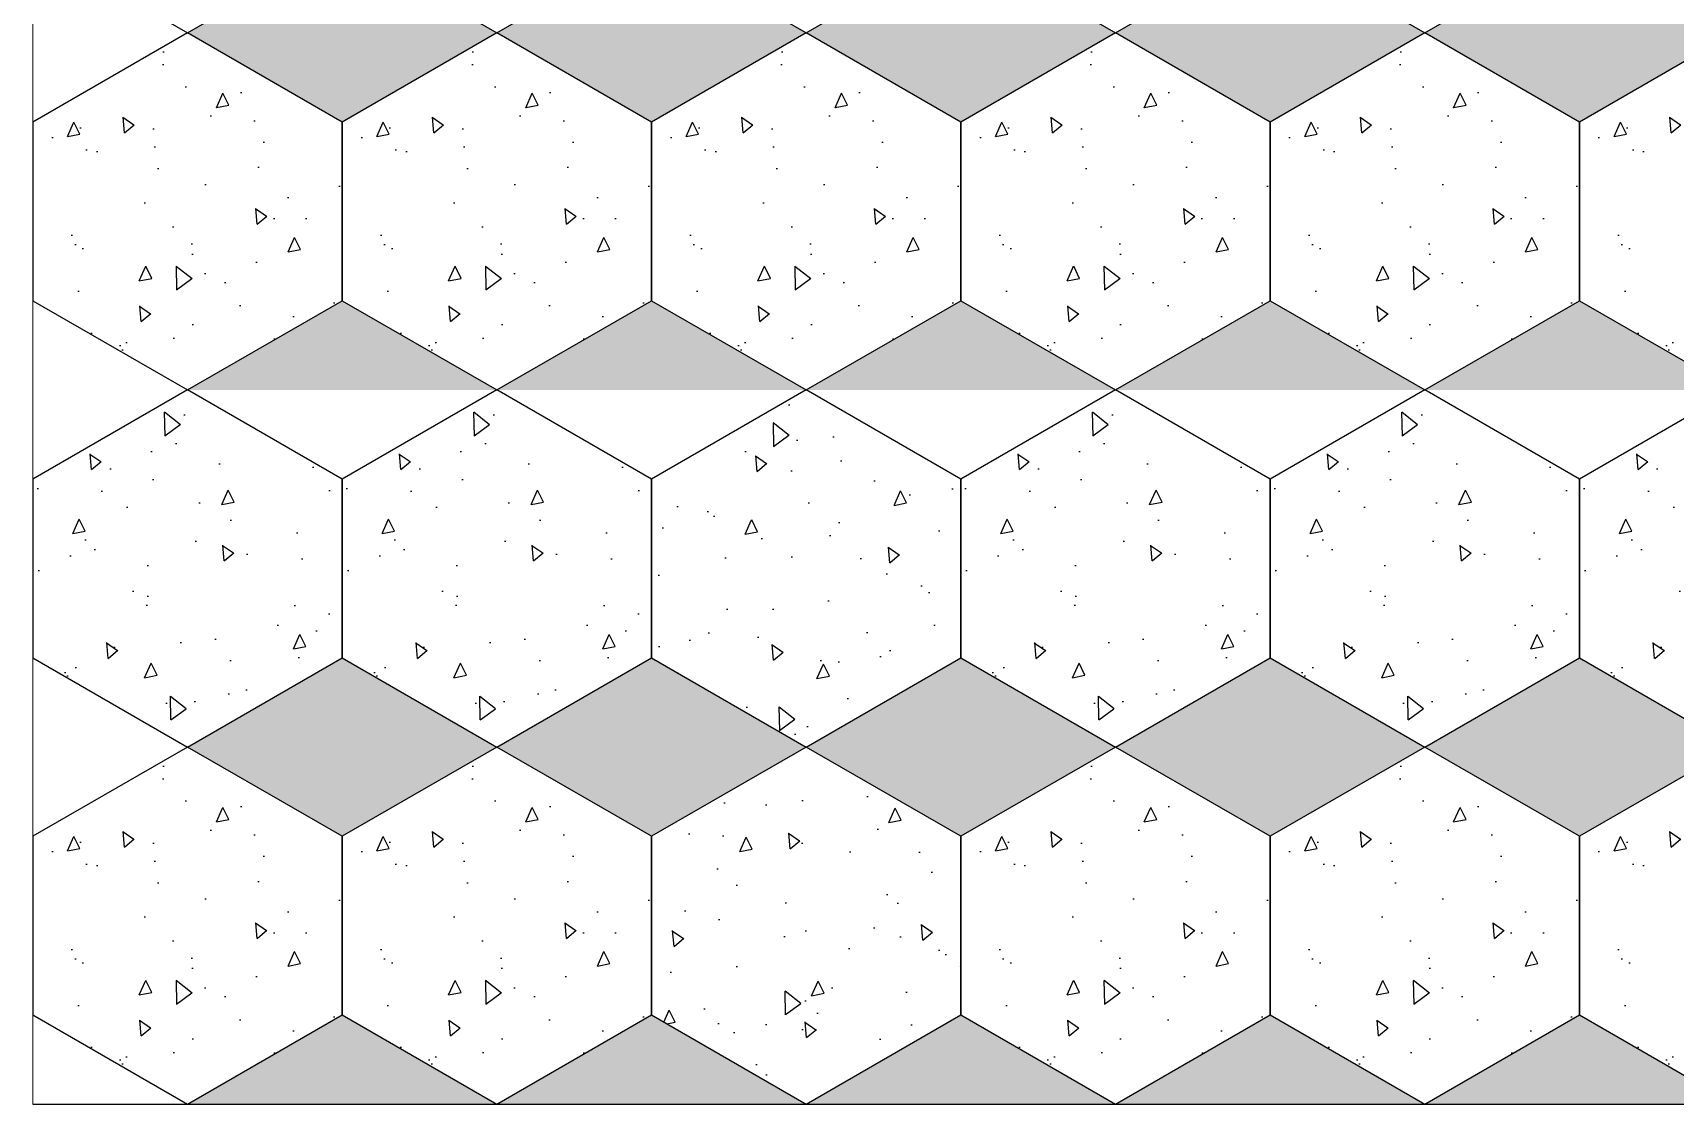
# Model space of a CAD drawing. Header units: millimetres. Extents: x 86441 to 190201, y 16532 to 98188.
# Drawn here: x 88098 to 89088, y 91380 to 92026 of the extents above; entities that cross this region are included whole.
import ezdxf

# ---------------------------------------------------------------- set-up
doc = ezdxf.new("R2010")
doc.units = ezdxf.units.MM
doc.header["$LTSCALE"] = 0.1
pattern_1 = [(95, (0, 59517.1), (70.047325, 58.77669), [9.525, -104.775]), (40, (0, 59517.1), (-80.00923, 55.08836), [7.62, -83.82029]), (145.45144, (5.84, 59522), (-9.9619, 113.86505), [8.095, -89.04512]), (91.1842, (-17.96, 59535.06), (110.70512, 80.9767), [14.2875, -157.1625]), (141.63556, (-8.74, 59541.81), (-3.5433, 171.41338), [12.14251, -133.5678]), (36.18415, (-17.96, 59535.06), (-3.5433, 171.41338), [11.42998, -125.72987]), (66, (-4.49, 59539.55), (89.75999, 17.447575), [9.525, -104.775]), (11, (-4.49, 59539.55), (-43.26996, 86.9706), [7.62, -83.82]), (116.45145, (2.99, 59541), (46.49003, 104.41817), [8.095, -89.04497]), (82.5, (0, 59517.1), (-28.802735, 30.986707), [0, -82.804, 0, -85.09, 0, -84.1375]), (52.5, (0, 59517.1), (-11.794864, 59.0435), [0, -48.514, 0, -80.899, 0, -32.0675]), (12.5, (-20.026, 59497.073), (49.963932, 45.913098), [0, -31.75, 0, -99.06, 0, -131.445]), (2.5, (-29.006, 59488.09), (43.381952, 61.361196), [0, -41.275, 0, -65.786, 0, -93.345])]

msp = doc.modelspace()

# ---------------------------------------------------------------- hatches: boundary and pattern name
at = {"true_color": 0xa19859, "transparency": 33554687}
h = msp.add_hatch(dxfattribs=at)
h.set_pattern_fill('AR-CONC', color=55, scale=0.5, angle=45)
h.set_pattern_definition([(95, (-186.57, 72962.855), (70.047325, 58.77669), [9.525, -104.775]), (40, (-186.57, 72962.855), (-80.00923, 55.08836), [7.62, -83.82029]), (145.45144, (-180.73, 72967.75), (-9.9619, 113.86505), [8.095, -89.04512]), (91.1842, (-204.53, 72980.82), (110.70512, 80.9767), [14.2875, -157.1625]), (141.63556, (-195.3, 72987.56), (-3.5433, 171.41338), [12.14251, -133.5678]), (36.18415, (-204.53, 72980.82), (-3.5433, 171.41338), [11.42998, -125.72987]), (66, (-191.06, 72985.306), (89.75999, 17.447575), [9.525, -104.775]), (11, (-191.06, 72985.31), (-43.26996, 86.9706), [7.62, -83.82]), (116.45145, (-183.58, 72986.76), (46.49003, 104.41817), [8.095, -89.04497]), (82.5, (-186.568, 72962.855), (-28.802735, 30.986707), [0, -82.804, 0, -85.09, 0, -84.1375]), (52.5, (-186.568, 72962.855), (-11.794864, 59.0435), [0, -48.514, 0, -80.899, 0, -32.0675]), (12.5, (-206.594, 72942.83), (49.963932, 45.913098), [0, -31.75, 0, -99.06, 0, -131.445]), (2.5, (-215.574, 72933.85), (43.381952, 61.361196), [0, -41.275, 0, -65.786, 0, -93.345])])
h.paths.add_polyline_path([(88097.6, 91864.27), (88190.89, 91810.42), (88284.17, 91864.27), (88284.17, 91971.99), (88190.89, 92025.84), (88097.6, 91971.99)])
h.paths.add_polyline_path([(88097.6, 92079.7), (88190.89, 92025.84), (88284.17, 92079.7), (88284.17, 92187.42), (88190.89, 92241.27), (88097.6, 92187.42)])
h = msp.add_hatch(dxfattribs=at)
h.set_pattern_fill('AR-CONC', color=55, scale=0.5, angle=45)
h.set_pattern_definition([(95, (0, 72962.855), (70.047325, 58.77669), [9.525, -104.775]), (40, (0, 72962.855), (-80.00923, 55.08836), [7.62, -83.82029]), (145.45144, (5.84, 72967.75), (-9.9619, 113.86505), [8.095, -89.04512]), (91.1842, (-17.96, 72980.82), (110.70512, 80.9767), [14.2875, -157.1625]), (141.63556, (-8.74, 72987.56), (-3.5433, 171.41338), [12.14251, -133.5678]), (36.18415, (-17.96, 72980.82), (-3.5433, 171.41338), [11.42998, -125.72987]), (66, (-4.49, 72985.306), (89.75999, 17.447575), [9.525, -104.775]), (11, (-4.49, 72985.31), (-43.26996, 86.9706), [7.62, -83.82]), (116.45145, (2.99, 72986.76), (46.49003, 104.41817), [8.095, -89.04497]), (82.5, (0, 72962.855), (-28.802735, 30.986707), [0, -82.804, 0, -85.09, 0, -84.1375]), (52.5, (0, 72962.855), (-11.794864, 59.0435), [0, -48.514, 0, -80.899, 0, -32.0675]), (12.5, (-20.026, 72942.83), (49.963932, 45.913098), [0, -31.75, 0, -99.06, 0, -131.445]), (2.5, (-29.006, 72933.85), (43.381952, 61.361196), [0, -41.275, 0, -65.786, 0, -93.345])])
h.paths.add_polyline_path([(88284.17, 91864.27), (88377.46, 91810.42), (88470.74, 91864.27), (88470.74, 91971.99), (88377.46, 92025.84), (88284.17, 91971.99)])
h.paths.add_polyline_path([(88284.17, 92079.7), (88377.46, 92025.84), (88470.74, 92079.7), (88470.74, 92187.42), (88377.46, 92241.27), (88284.17, 92187.42)])
h = msp.add_hatch(dxfattribs=at)
h.set_pattern_fill('AR-CONC', color=55, scale=0.5, angle=45)
h.set_pattern_definition([(95, (186.57, 72962.855), (70.047325, 58.77669), [9.525, -104.775]), (40, (186.57, 72962.855), (-80.00923, 55.08836), [7.62, -83.82029]), (145.45144, (192.405, 72967.75), (-9.9619, 113.86505), [8.095, -89.04512]), (91.1842, (168.61, 72980.82), (110.70512, 80.9767), [14.2875, -157.1625]), (141.63556, (177.83, 72987.56), (-3.5433, 171.41338), [12.14251, -133.5678]), (36.18415, (168.61, 72980.82), (-3.5433, 171.41338), [11.42998, -125.72987]), (66, (182.08, 72985.306), (89.75999, 17.447575), [9.525, -104.775]), (11, (182.08, 72985.31), (-43.26996, 86.9706), [7.62, -83.82]), (116.45145, (189.56, 72986.76), (46.49003, 104.41817), [8.095, -89.04497]), (82.5, (186.568, 72962.855), (-28.802735, 30.986707), [0, -82.804, 0, -85.09, 0, -84.1375]), (52.5, (186.568, 72962.855), (-11.794864, 59.0435), [0, -48.514, 0, -80.899, 0, -32.0675]), (12.5, (166.54, 72942.83), (49.963932, 45.913098), [0, -31.75, 0, -99.06, 0, -131.445]), (2.5, (157.56, 72933.85), (43.381952, 61.361196), [0, -41.275, 0, -65.786, 0, -93.345])])
h.paths.add_polyline_path([(88470.74, 91864.27), (88564.02, 91810.42), (88657.31, 91864.27), (88657.31, 91971.99), (88564.02, 92025.84), (88470.74, 91971.99)])
h.paths.add_polyline_path([(88470.74, 92079.7), (88564.02, 92025.84), (88657.31, 92079.7), (88657.31, 92187.42), (88564.02, 92241.27), (88470.74, 92187.42)])
h = msp.add_hatch(dxfattribs=at)
h.set_pattern_fill('AR-CONC', color=55, scale=0.5, angle=45)
h.set_pattern_definition([(95, (373.135, 72962.855), (70.047325, 58.77669), [9.525, -104.775]), (40, (373.135, 72962.855), (-80.00923, 55.08836), [7.62, -83.82029]), (145.45144, (378.97, 72967.75), (-9.9619, 113.86505), [8.095, -89.04512]), (91.1842, (355.17, 72980.82), (110.70512, 80.9767), [14.2875, -157.1625]), (141.63556, (364.4, 72987.56), (-3.5433, 171.41338), [12.14251, -133.5678]), (36.18415, (355.17, 72980.82), (-3.5433, 171.41338), [11.42998, -125.72987]), (66, (368.645, 72985.306), (89.75999, 17.447575), [9.525, -104.775]), (11, (368.645, 72985.31), (-43.26996, 86.9706), [7.62, -83.82]), (116.45145, (376.125, 72986.76), (46.49003, 104.41817), [8.095, -89.04497]), (82.5, (373.135, 72962.855), (-28.802735, 30.986707), [0, -82.804, 0, -85.09, 0, -84.1375]), (52.5, (373.135, 72962.855), (-11.794864, 59.0435), [0, -48.514, 0, -80.899, 0, -32.0675]), (12.5, (353.11, 72942.83), (49.963932, 45.913098), [0, -31.75, 0, -99.06, 0, -131.445]), (2.5, (344.13, 72933.85), (43.381952, 61.361196), [0, -41.275, 0, -65.786, 0, -93.345])])
h.paths.add_polyline_path([(88657.31, 91864.27), (88750.59, 91810.42), (88843.87, 91864.27), (88843.87, 91971.99), (88750.59, 92025.84), (88657.31, 91971.99)])
h.paths.add_polyline_path([(88657.31, 92079.7), (88750.59, 92025.84), (88843.87, 92079.7), (88843.87, 92187.42), (88750.59, 92241.27), (88657.31, 92187.42)])
h = msp.add_hatch(dxfattribs=at)
h.set_pattern_fill('AR-CONC', color=55, scale=0.5, angle=45)
h.set_pattern_definition([(95, (559.7, 72962.855), (70.047325, 58.77669), [9.525, -104.775]), (40, (559.7, 72962.855), (-80.00923, 55.08836), [7.62, -83.82029]), (145.45144, (565.54, 72967.75), (-9.9619, 113.86505), [8.095, -89.04512]), (91.1842, (541.74, 72980.82), (110.70512, 80.9767), [14.2875, -157.1625]), (141.63556, (550.97, 72987.56), (-3.5433, 171.41338), [12.14251, -133.5678]), (36.18415, (541.74, 72980.82), (-3.5433, 171.41338), [11.42998, -125.72987]), (66, (555.21, 72985.306), (89.75999, 17.447575), [9.525, -104.775]), (11, (555.21, 72985.31), (-43.26996, 86.9706), [7.62, -83.82]), (116.45145, (562.69, 72986.76), (46.49003, 104.41817), [8.095, -89.04497]), (82.5, (559.703, 72962.855), (-28.802735, 30.986707), [0, -82.804, 0, -85.09, 0, -84.1375]), (52.5, (559.703, 72962.855), (-11.794864, 59.0435), [0, -48.514, 0, -80.899, 0, -32.0675]), (12.5, (539.677, 72942.83), (49.963932, 45.913098), [0, -31.75, 0, -99.06, 0, -131.445]), (2.5, (530.696, 72933.85), (43.381952, 61.361196), [0, -41.275, 0, -65.786, 0, -93.345])])
h.paths.add_polyline_path([(88843.87, 91864.27), (88937.16, 91810.42), (89030.44, 91864.27), (89030.44, 91971.99), (88937.16, 92025.84), (88843.87, 91971.99)])
h.paths.add_polyline_path([(88843.87, 92079.7), (88937.16, 92025.84), (89030.44, 92079.7), (89030.44, 92187.42), (88937.16, 92241.27), (88843.87, 92187.42)])
h = msp.add_hatch(dxfattribs=at)
h.set_pattern_fill('AR-CONC', color=55, scale=0.5, angle=45)
h.set_pattern_definition([(95, (746.27, 72962.855), (70.047325, 58.77669), [9.525, -104.775]), (40, (746.27, 72962.855), (-80.00923, 55.08836), [7.62, -83.82029]), (145.45144, (752.11, 72967.75), (-9.9619, 113.86505), [8.095, -89.04512]), (91.1842, (728.31, 72980.82), (110.70512, 80.9767), [14.2875, -157.1625]), (141.63556, (737.54, 72987.56), (-3.5433, 171.41338), [12.14251, -133.5678]), (36.18415, (728.31, 72980.82), (-3.5433, 171.41338), [11.42998, -125.72987]), (66, (741.78, 72985.306), (89.75999, 17.447575), [9.525, -104.775]), (11, (741.78, 72985.31), (-43.26996, 86.9706), [7.62, -83.82]), (116.45145, (749.26, 72986.76), (46.49003, 104.41817), [8.095, -89.04497]), (82.5, (746.27, 72962.855), (-28.802735, 30.986707), [0, -82.804, 0, -85.09, 0, -84.1375]), (52.5, (746.27, 72962.855), (-11.794864, 59.0435), [0, -48.514, 0, -80.899, 0, -32.0675]), (12.5, (726.244, 72942.83), (49.963932, 45.913098), [0, -31.75, 0, -99.06, 0, -131.445]), (2.5, (717.264, 72933.85), (43.381952, 61.361196), [0, -41.275, 0, -65.786, 0, -93.345])])
h.paths.add_polyline_path([(89030.44, 91864.27), (89123.73, 91810.42), (89217.01, 91864.27), (89217.01, 91971.99), (89123.73, 92025.84), (89030.44, 91971.99)])
h.paths.add_polyline_path([(89030.44, 92079.7), (89123.73, 92025.84), (89217.01, 92079.7), (89217.01, 92187.42), (89123.73, 92241.27), (89030.44, 92187.42)])
at = {"true_color": 0xffffff, "transparency": 33554687}
h = msp.add_hatch(color=7, dxfattribs=at)
h.dxf.hatch_style = 1
h.set_gradient(color1=(114, 89, 52), color2=(161, 152, 89))
h.paths.add_polyline_path([(88284.17, 92079.7), (88190.89, 92025.84), (88284.17, 91971.99), (88377.46, 92025.84)])
h.paths.add_polyline_path([(88284.17, 91864.27), (88190.89, 91810.42), (88377.46, 91810.42)])
h = msp.add_hatch(color=7, dxfattribs=at)
h.dxf.hatch_style = 1
h.set_gradient(color1=(114, 89, 52), color2=(161, 152, 89))
h.paths.add_polyline_path([(88564.02, 92025.84), (88470.74, 92079.7), (88377.46, 92025.84), (88470.74, 91971.99)])
h.paths.add_polyline_path([(88470.74, 91864.27), (88377.46, 91810.42), (88564.02, 91810.42)])
h = msp.add_hatch(color=7, dxfattribs=at)
h.dxf.hatch_style = 1
h.set_gradient(color1=(114, 89, 52), color2=(161, 152, 89))
h.paths.add_polyline_path([(88657.31, 92079.7), (88564.02, 92025.84), (88657.31, 91971.99), (88750.59, 92025.84)])
h.paths.add_polyline_path([(88657.31, 91864.27), (88564.02, 91810.42), (88750.59, 91810.42)])
h = msp.add_hatch(color=7, dxfattribs=at)
h.dxf.hatch_style = 1
h.set_gradient(color1=(114, 89, 52), color2=(161, 152, 89))
h.paths.add_polyline_path([(88937.16, 92025.84), (88843.87, 92079.7), (88750.59, 92025.84), (88843.87, 91971.99)])
h.paths.add_polyline_path([(88843.87, 91864.27), (88750.59, 91810.42), (88937.16, 91810.42)])
h = msp.add_hatch(color=7, dxfattribs=at)
h.dxf.hatch_style = 1
h.set_gradient(color1=(114, 89, 52), color2=(161, 152, 89))
h.paths.add_polyline_path([(89030.44, 92079.7), (88937.16, 92025.84), (89030.44, 91971.99), (89123.73, 92025.84)])
h.paths.add_polyline_path([(89030.44, 91864.27), (88937.16, 91810.42), (89123.73, 91810.42)])
at = {"true_color": 0xa19859, "transparency": 33554687}
h = msp.add_hatch(dxfattribs=at)
h.set_pattern_fill('AR-CONC', color=55, scale=0.5, angle=45)
h.set_pattern_definition([(95, (-186.57, 72531.996), (70.047325, 58.77669), [9.525, -104.775]), (40, (-186.57, 72532), (-80.00923, 55.08836), [7.62, -83.82029]), (145.45144, (-180.73, 72536.89), (-9.9619, 113.86505), [8.095, -89.04512]), (91.1842, (-204.53, 72549.96), (110.70512, 80.9767), [14.2875, -157.1625]), (141.63556, (-195.3, 72556.7), (-3.5433, 171.41338), [12.14251, -133.5678]), (36.18415, (-204.53, 72549.96), (-3.5433, 171.41338), [11.42998, -125.72987]), (66, (-191.06, 72554.45), (89.75999, 17.447575), [9.525, -104.775]), (11, (-191.06, 72554.45), (-43.26996, 86.9706), [7.62, -83.82]), (116.45145, (-183.58, 72555.9), (46.49003, 104.41817), [8.095, -89.04497]), (82.5, (-186.568, 72531.996), (-28.802735, 30.986707), [0, -82.804, 0, -85.09, 0, -84.1375]), (52.5, (-186.568, 72531.996), (-11.794864, 59.0435), [0, -48.514, 0, -80.899, 0, -32.0675]), (12.5, (-206.594, 72511.97), (49.963932, 45.913098), [0, -31.75, 0, -99.06, 0, -131.445]), (2.5, (-215.574, 72502.99), (43.381952, 61.361196), [0, -41.275, 0, -65.786, 0, -93.345])])
h.paths.add_polyline_path([(88097.6, 91433.41), (88190.89, 91379.56), (88284.17, 91433.41), (88284.17, 91541.13), (88190.89, 91594.99), (88097.6, 91541.13)])
h.paths.add_polyline_path([(88097.6, 91648.84), (88190.89, 91594.99), (88284.17, 91648.84), (88284.17, 91756.56), (88190.89, 91810.42), (88097.6, 91756.56)])
h = msp.add_hatch(dxfattribs=at)
h.set_pattern_fill('AR-CONC', color=55, scale=0.5, angle=45)
h.set_pattern_definition([(95, (0, 72531.996), (70.047325, 58.77669), [9.525, -104.775]), (40, (0, 72532), (-80.00923, 55.08836), [7.62, -83.82029]), (145.45144, (5.84, 72536.89), (-9.9619, 113.86505), [8.095, -89.04512]), (91.1842, (-17.96, 72549.96), (110.70512, 80.9767), [14.2875, -157.1625]), (141.63556, (-8.74, 72556.7), (-3.5433, 171.41338), [12.14251, -133.5678]), (36.18415, (-17.96, 72549.96), (-3.5433, 171.41338), [11.42998, -125.72987]), (66, (-4.49, 72554.45), (89.75999, 17.447575), [9.525, -104.775]), (11, (-4.49, 72554.45), (-43.26996, 86.9706), [7.62, -83.82]), (116.45145, (2.99, 72555.9), (46.49003, 104.41817), [8.095, -89.04497]), (82.5, (0, 72531.996), (-28.802735, 30.986707), [0, -82.804, 0, -85.09, 0, -84.1375]), (52.5, (0, 72531.996), (-11.794864, 59.0435), [0, -48.514, 0, -80.899, 0, -32.0675]), (12.5, (-20.026, 72511.97), (49.963932, 45.913098), [0, -31.75, 0, -99.06, 0, -131.445]), (2.5, (-29.006, 72502.99), (43.381952, 61.361196), [0, -41.275, 0, -65.786, 0, -93.345])])
h.paths.add_polyline_path([(88284.17, 91433.41), (88377.46, 91379.56), (88470.74, 91433.41), (88470.74, 91541.13), (88377.46, 91594.99), (88284.17, 91541.13)])
h.paths.add_polyline_path([(88284.17, 91648.84), (88377.46, 91594.99), (88470.74, 91648.84), (88470.74, 91756.56), (88377.46, 91810.42), (88284.17, 91756.56)])
h = msp.add_hatch(dxfattribs=at)
h.set_pattern_fill('AR-CONC', color=55, scale=0.5, angle=45)
h.set_pattern_definition(pattern_1)
h.paths.add_polyline_path([(88470.74, 91648.84), (88564.02, 91594.99), (88657.31, 91648.84), (88657.31, 91756.56), (88564.02, 91810.42), (88470.74, 91756.56)])
h = msp.add_hatch(dxfattribs=at)
h.set_pattern_fill('AR-CONC', color=55, scale=0.5, angle=45)
h.set_pattern_definition([(95, (373.135, 72531.996), (70.047325, 58.77669), [9.525, -104.775]), (40, (373.135, 72532), (-80.00923, 55.08836), [7.62, -83.82029]), (145.45144, (378.97, 72536.89), (-9.9619, 113.86505), [8.095, -89.04512]), (91.1842, (355.17, 72549.96), (110.70512, 80.9767), [14.2875, -157.1625]), (141.63556, (364.4, 72556.7), (-3.5433, 171.41338), [12.14251, -133.5678]), (36.18415, (355.17, 72549.96), (-3.5433, 171.41338), [11.42998, -125.72987]), (66, (368.645, 72554.45), (89.75999, 17.447575), [9.525, -104.775]), (11, (368.645, 72554.45), (-43.26996, 86.9706), [7.62, -83.82]), (116.45145, (376.125, 72555.9), (46.49003, 104.41817), [8.095, -89.04497]), (82.5, (373.135, 72531.996), (-28.802735, 30.986707), [0, -82.804, 0, -85.09, 0, -84.1375]), (52.5, (373.135, 72531.996), (-11.794864, 59.0435), [0, -48.514, 0, -80.899, 0, -32.0675]), (12.5, (353.11, 72511.97), (49.963932, 45.913098), [0, -31.75, 0, -99.06, 0, -131.445]), (2.5, (344.13, 72502.99), (43.381952, 61.361196), [0, -41.275, 0, -65.786, 0, -93.345])])
h.paths.add_polyline_path([(88657.31, 91433.41), (88750.59, 91379.56), (88843.87, 91433.41), (88843.87, 91541.13), (88750.59, 91594.99), (88657.31, 91541.13)])
h.paths.add_polyline_path([(88657.31, 91648.84), (88750.59, 91594.99), (88843.87, 91648.84), (88843.87, 91756.56), (88750.59, 91810.42), (88657.31, 91756.56)])
h = msp.add_hatch(dxfattribs=at)
h.set_pattern_fill('AR-CONC', color=55, scale=0.5, angle=45)
h.set_pattern_definition([(95, (559.7, 72531.996), (70.047325, 58.77669), [9.525, -104.775]), (40, (559.7, 72532), (-80.00923, 55.08836), [7.62, -83.82029]), (145.45144, (565.54, 72536.89), (-9.9619, 113.86505), [8.095, -89.04512]), (91.1842, (541.74, 72549.96), (110.70512, 80.9767), [14.2875, -157.1625]), (141.63556, (550.97, 72556.7), (-3.5433, 171.41338), [12.14251, -133.5678]), (36.18415, (541.74, 72549.96), (-3.5433, 171.41338), [11.42998, -125.72987]), (66, (555.21, 72554.45), (89.75999, 17.447575), [9.525, -104.775]), (11, (555.21, 72554.45), (-43.26996, 86.9706), [7.62, -83.82]), (116.45145, (562.69, 72555.9), (46.49003, 104.41817), [8.095, -89.04497]), (82.5, (559.703, 72531.996), (-28.802735, 30.986707), [0, -82.804, 0, -85.09, 0, -84.1375]), (52.5, (559.703, 72531.996), (-11.794864, 59.0435), [0, -48.514, 0, -80.899, 0, -32.0675]), (12.5, (539.677, 72511.97), (49.963932, 45.913098), [0, -31.75, 0, -99.06, 0, -131.445]), (2.5, (530.696, 72502.99), (43.381952, 61.361196), [0, -41.275, 0, -65.786, 0, -93.345])])
h.paths.add_polyline_path([(88843.87, 91433.41), (88937.16, 91379.56), (89030.44, 91433.41), (89030.44, 91541.13), (88937.16, 91594.99), (88843.87, 91541.13)])
h.paths.add_polyline_path([(88843.87, 91648.84), (88937.16, 91594.99), (89030.44, 91648.84), (89030.44, 91756.56), (88937.16, 91810.42), (88843.87, 91756.56)])
h = msp.add_hatch(dxfattribs=at)
h.set_pattern_fill('AR-CONC', color=55, scale=0.5, angle=45)
h.set_pattern_definition([(95, (746.27, 72531.996), (70.047325, 58.77669), [9.525, -104.775]), (40, (746.27, 72532), (-80.00923, 55.08836), [7.62, -83.82029]), (145.45144, (752.11, 72536.89), (-9.9619, 113.86505), [8.095, -89.04512]), (91.1842, (728.31, 72549.96), (110.70512, 80.9767), [14.2875, -157.1625]), (141.63556, (737.54, 72556.7), (-3.5433, 171.41338), [12.14251, -133.5678]), (36.18415, (728.31, 72549.96), (-3.5433, 171.41338), [11.42998, -125.72987]), (66, (741.78, 72554.45), (89.75999, 17.447575), [9.525, -104.775]), (11, (741.78, 72554.45), (-43.26996, 86.9706), [7.62, -83.82]), (116.45145, (749.26, 72555.9), (46.49003, 104.41817), [8.095, -89.04497]), (82.5, (746.27, 72531.996), (-28.802735, 30.986707), [0, -82.804, 0, -85.09, 0, -84.1375]), (52.5, (746.27, 72531.996), (-11.794864, 59.0435), [0, -48.514, 0, -80.899, 0, -32.0675]), (12.5, (726.244, 72511.97), (49.963932, 45.913098), [0, -31.75, 0, -99.06, 0, -131.445]), (2.5, (717.264, 72502.99), (43.381952, 61.361196), [0, -41.275, 0, -65.786, 0, -93.345])])
h.paths.add_polyline_path([(89030.44, 91433.41), (89123.73, 91379.56), (89217.01, 91433.41), (89217.01, 91541.13), (89123.73, 91594.99), (89030.44, 91541.13)])
h.paths.add_polyline_path([(89030.44, 91648.84), (89123.73, 91594.99), (89217.01, 91648.84), (89217.01, 91756.56), (89123.73, 91810.42), (89030.44, 91756.56)])
at = {"true_color": 0xffffff, "transparency": 33554687}
h = msp.add_hatch(color=7, dxfattribs=at)
h.dxf.hatch_style = 1
h.set_gradient(color1=(114, 89, 52), color2=(161, 152, 89))
h.paths.add_polyline_path([(88284.17, 91648.84), (88190.89, 91594.99), (88284.17, 91541.13), (88377.46, 91594.99)])
h.paths.add_polyline_path([(88284.17, 91433.41), (88190.89, 91379.56), (88377.46, 91379.56)])
h = msp.add_hatch(color=7, dxfattribs=at)
h.dxf.hatch_style = 1
h.set_gradient(color1=(114, 89, 52), color2=(161, 152, 89))
h.paths.add_polyline_path([(88564.02, 91594.99), (88470.74, 91648.84), (88377.46, 91594.99), (88470.74, 91541.13)])
h.paths.add_polyline_path([(88470.74, 91433.41), (88377.46, 91379.56), (88564.02, 91379.56)])
h = msp.add_hatch(color=7, dxfattribs=at)
h.dxf.hatch_style = 1
h.set_gradient(color1=(114, 89, 52), color2=(161, 152, 89))
h.paths.add_polyline_path([(88657.31, 91648.84), (88564.02, 91594.99), (88657.31, 91541.13), (88750.59, 91594.99)])
h.paths.add_polyline_path([(88657.31, 91433.41), (88564.02, 91379.56), (88750.59, 91379.56)])
h = msp.add_hatch(color=7, dxfattribs=at)
h.dxf.hatch_style = 1
h.set_gradient(color1=(114, 89, 52), color2=(161, 152, 89))
h.paths.add_polyline_path([(88937.16, 91594.99), (88843.87, 91648.84), (88750.59, 91594.99), (88843.87, 91541.13)])
h.paths.add_polyline_path([(88843.87, 91433.41), (88750.59, 91379.56), (88937.16, 91379.56)])
h = msp.add_hatch(color=7, dxfattribs=at)
h.dxf.hatch_style = 1
h.set_gradient(color1=(114, 89, 52), color2=(161, 152, 89))
h.paths.add_polyline_path([(89030.44, 91648.84), (88937.16, 91594.99), (89030.44, 91541.13), (89123.73, 91594.99)])
h.paths.add_polyline_path([(89030.44, 91433.41), (88937.16, 91379.56), (89123.73, 91379.56)])
at = {"true_color": 0xa19859, "transparency": 33554687}
h = msp.add_hatch(dxfattribs=at)
h.set_pattern_fill('AR-CONC', color=55, scale=0.5, angle=45)
h.set_pattern_definition(pattern_1)
h.paths.add_polyline_path([(88470.74, 91433.41), (88564.02, 91379.56), (88657.31, 91433.41), (88657.31, 91541.13), (88564.02, 91594.99), (88470.74, 91541.13)])

# ---------------------------------------------------------------- linework, layer by layer
at = {"color": 4, "lineweight": 18, "transparency": 33554687}
for p, q in [((88097.6, 96314.56), (88097.6, 91379.56)), ((88097.6, 91379.56), (90897.6, 91379.56))]:
    msp.add_line(p, q, dxfattribs=at)
at = {"color": 67, "true_color": 0x727430, "transparency": 33554687}
for p, q in [((88097.6, 91379.56), (88697.6, 91379.56)), ((88470.74, 91379.56), (89070.74, 91379.56)), ((88843.87, 91379.56), (89443.87, 91379.56))]:
    msp.add_line(p, q, dxfattribs=at)
at = {"color": 7, "true_color": 0xffffff, "transparency": 33554687}
for points in [[(88190.89, 92241.27), (88097.6, 92187.42), (88097.6, 92079.7), (88190.89, 92025.84), (88284.17, 92079.7), (88284.17, 92187.42), (88190.89, 92241.27)], [(88190.89, 92241.27), (88097.6, 92187.42), (88097.6, 92079.7), (88190.89, 92025.84), (88284.17, 92079.7), (88284.17, 92187.42), (88190.89, 92241.27)], [(88377.46, 92241.27), (88284.17, 92187.42), (88284.17, 92079.7), (88377.46, 92025.84), (88470.74, 92079.7), (88470.74, 92187.42), (88377.46, 92241.27)], [(88377.46, 92241.27), (88284.17, 92187.42), (88284.17, 92079.7), (88377.46, 92025.84), (88470.74, 92079.7), (88470.74, 92187.42), (88377.46, 92241.27)], [(88564.02, 92241.27), (88470.74, 92187.42), (88470.74, 92079.7), (88564.02, 92025.84), (88657.31, 92079.7), (88657.31, 92187.42), (88564.02, 92241.27)], [(88564.02, 92241.27), (88470.74, 92187.42), (88470.74, 92079.7), (88564.02, 92025.84), (88657.31, 92079.7), (88657.31, 92187.42), (88564.02, 92241.27)], [(88750.59, 92241.27), (88657.31, 92187.42), (88657.31, 92079.7), (88750.59, 92025.84), (88843.87, 92079.7), (88843.87, 92187.42), (88750.59, 92241.27)], [(88750.59, 92241.27), (88657.31, 92187.42), (88657.31, 92079.7), (88750.59, 92025.84), (88843.87, 92079.7), (88843.87, 92187.42), (88750.59, 92241.27)], [(88937.16, 92241.27), (88843.87, 92187.42), (88843.87, 92079.7), (88937.16, 92025.84), (89030.44, 92079.7), (89030.44, 92187.42), (88937.16, 92241.27)], [(88937.16, 92241.27), (88843.87, 92187.42), (88843.87, 92079.7), (88937.16, 92025.84), (89030.44, 92079.7), (89030.44, 92187.42), (88937.16, 92241.27)], [(88190.89, 92025.84), (88097.6, 91971.99), (88097.6, 91864.27), (88190.89, 91810.42), (88284.17, 91864.27), (88284.17, 91971.99), (88190.89, 92025.84)], [(88190.89, 92025.84), (88097.6, 91971.99), (88097.6, 91864.27), (88190.89, 91810.42), (88284.17, 91864.27), (88284.17, 91971.99), (88190.89, 92025.84)], [(88377.46, 92025.84), (88284.17, 91971.99), (88284.17, 91864.27), (88377.46, 91810.42), (88470.74, 91864.27), (88470.74, 91971.99), (88377.46, 92025.84)], [(88377.46, 92025.84), (88284.17, 91971.99), (88284.17, 91864.27), (88377.46, 91810.42), (88470.74, 91864.27), (88470.74, 91971.99), (88377.46, 92025.84)], [(88564.02, 92025.84), (88470.74, 91971.99), (88470.74, 91864.27), (88564.02, 91810.42), (88657.31, 91864.27), (88657.31, 91971.99), (88564.02, 92025.84)], [(88564.02, 92025.84), (88470.74, 91971.99), (88470.74, 91864.27), (88564.02, 91810.42), (88657.31, 91864.27), (88657.31, 91971.99), (88564.02, 92025.84)], [(88750.59, 92025.84), (88657.31, 91971.99), (88657.31, 91864.27), (88750.59, 91810.42), (88843.87, 91864.27), (88843.87, 91971.99), (88750.59, 92025.84)], [(88750.59, 92025.84), (88657.31, 91971.99), (88657.31, 91864.27), (88750.59, 91810.42), (88843.87, 91864.27), (88843.87, 91971.99), (88750.59, 92025.84)], [(88937.16, 92025.84), (88843.87, 91971.99), (88843.87, 91864.27), (88937.16, 91810.42), (89030.44, 91864.27), (89030.44, 91971.99), (88937.16, 92025.84)], [(88937.16, 92025.84), (88843.87, 91971.99), (88843.87, 91864.27), (88937.16, 91810.42), (89030.44, 91864.27), (89030.44, 91971.99), (88937.16, 92025.84)], [(89123.73, 92025.84), (89030.44, 91971.99), (89030.44, 91864.27), (89123.73, 91810.42), (89217.01, 91864.27), (89217.01, 91971.99), (89123.73, 92025.84)], [(89123.73, 92025.84), (89030.44, 91971.99), (89030.44, 91864.27), (89123.73, 91810.42), (89217.01, 91864.27), (89217.01, 91971.99), (89123.73, 92025.84)], [(88190.89, 91810.42), (88097.6, 91756.56), (88097.6, 91648.84), (88190.89, 91594.99), (88284.17, 91648.84), (88284.17, 91756.56), (88190.89, 91810.42)], [(88190.89, 91810.42), (88097.6, 91756.56), (88097.6, 91648.84), (88190.89, 91594.99), (88284.17, 91648.84), (88284.17, 91756.56), (88190.89, 91810.42)], [(88377.46, 91810.42), (88284.17, 91756.56), (88284.17, 91648.84), (88377.46, 91594.99), (88470.74, 91648.84), (88470.74, 91756.56), (88377.46, 91810.42)], [(88377.46, 91810.42), (88284.17, 91756.56), (88284.17, 91648.84), (88377.46, 91594.99), (88470.74, 91648.84), (88470.74, 91756.56), (88377.46, 91810.42)], [(88564.02, 91810.42), (88470.74, 91756.56), (88470.74, 91648.84), (88564.02, 91594.99), (88657.31, 91648.84), (88657.31, 91756.56), (88564.02, 91810.42)], [(88564.02, 91810.42), (88470.74, 91756.56), (88470.74, 91648.84), (88564.02, 91594.99), (88657.31, 91648.84), (88657.31, 91756.56), (88564.02, 91810.42)], [(88750.59, 91810.42), (88657.31, 91756.56), (88657.31, 91648.84), (88750.59, 91594.99), (88843.87, 91648.84), (88843.87, 91756.56), (88750.59, 91810.42)], [(88750.59, 91810.42), (88657.31, 91756.56), (88657.31, 91648.84), (88750.59, 91594.99), (88843.87, 91648.84), (88843.87, 91756.56), (88750.59, 91810.42)], [(88937.16, 91810.42), (88843.87, 91756.56), (88843.87, 91648.84), (88937.16, 91594.99), (89030.44, 91648.84), (89030.44, 91756.56), (88937.16, 91810.42)], [(88937.16, 91810.42), (88843.87, 91756.56), (88843.87, 91648.84), (88937.16, 91594.99), (89030.44, 91648.84), (89030.44, 91756.56), (88937.16, 91810.42)], [(89123.73, 91810.42), (89030.44, 91756.56), (89030.44, 91648.84), (89123.73, 91594.99), (89217.01, 91648.84), (89217.01, 91756.56), (89123.73, 91810.42)], [(89123.73, 91810.42), (89030.44, 91756.56), (89030.44, 91648.84), (89123.73, 91594.99), (89217.01, 91648.84), (89217.01, 91756.56), (89123.73, 91810.42)], [(88190.89, 91594.99), (88097.6, 91541.13), (88097.6, 91433.41), (88190.89, 91379.56), (88284.17, 91433.41), (88284.17, 91541.13), (88190.89, 91594.99)], [(88190.89, 91594.99), (88097.6, 91541.13), (88097.6, 91433.41), (88190.89, 91379.56), (88284.17, 91433.41), (88284.17, 91541.13), (88190.89, 91594.99)], [(88377.46, 91594.99), (88284.17, 91541.13), (88284.17, 91433.41), (88377.46, 91379.56), (88470.74, 91433.41), (88470.74, 91541.13), (88377.46, 91594.99)], [(88377.46, 91594.99), (88284.17, 91541.13), (88284.17, 91433.41), (88377.46, 91379.56), (88470.74, 91433.41), (88470.74, 91541.13), (88377.46, 91594.99)], [(88564.02, 91594.99), (88470.74, 91541.13), (88470.74, 91433.41), (88564.02, 91379.56), (88657.31, 91433.41), (88657.31, 91541.13), (88564.02, 91594.99)], [(88564.02, 91594.99), (88470.74, 91541.13), (88470.74, 91433.41), (88564.02, 91379.56), (88657.31, 91433.41), (88657.31, 91541.13), (88564.02, 91594.99)], [(88750.59, 91594.99), (88657.31, 91541.13), (88657.31, 91433.41), (88750.59, 91379.56), (88843.87, 91433.41), (88843.87, 91541.13), (88750.59, 91594.99)], [(88750.59, 91594.99), (88657.31, 91541.13), (88657.31, 91433.41), (88750.59, 91379.56), (88843.87, 91433.41), (88843.87, 91541.13), (88750.59, 91594.99)], [(88937.16, 91594.99), (88843.87, 91541.13), (88843.87, 91433.41), (88937.16, 91379.56), (89030.44, 91433.41), (89030.44, 91541.13), (88937.16, 91594.99)], [(88937.16, 91594.99), (88843.87, 91541.13), (88843.87, 91433.41), (88937.16, 91379.56), (89030.44, 91433.41), (89030.44, 91541.13), (88937.16, 91594.99)], [(89123.73, 91594.99), (89030.44, 91541.13), (89030.44, 91433.41), (89123.73, 91379.56), (89217.01, 91433.41), (89217.01, 91541.13), (89123.73, 91594.99)], [(89123.73, 91594.99), (89030.44, 91541.13), (89030.44, 91433.41), (89123.73, 91379.56), (89217.01, 91433.41), (89217.01, 91541.13), (89123.73, 91594.99)]]:
    msp.add_lwpolyline(points, dxfattribs=at)

doc.saveas('drawing.dxf')
